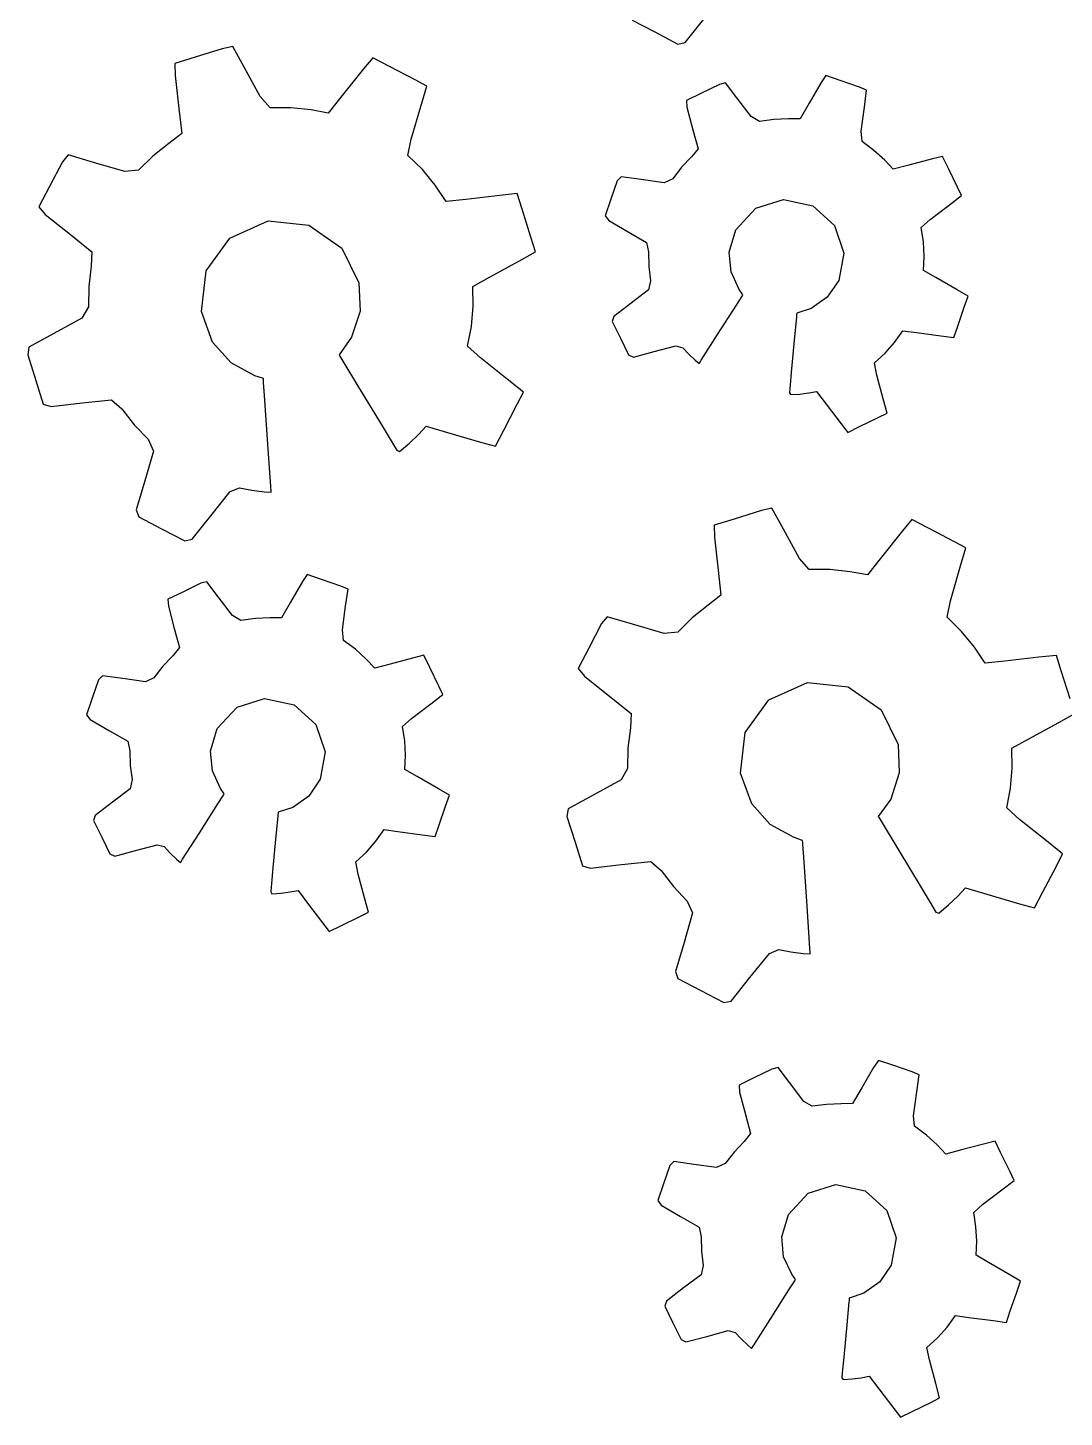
# Model space of a CAD drawing. Header units: metres. Extents: x 1466 to 1806, y 1326 to 1675.
# Drawn here: x 1470.4 to 1553.9, y 1331.5 to 1443.5 of the extents above; entities that cross this region are included whole.
import ezdxf

# ---------------------------------------------------------------- set-up
doc = ezdxf.new("R2010")
doc.units = ezdxf.units.M

msp = doc.modelspace()

# ---------------------------------------------------------------- linework, layer by layer
at = {"layer": 'COMPONENT0'}
for p, q in [((1519.07, 1444.11), (1520.91, 1443.16)), ((1523.36, 1442.31), (1524.87, 1444.19)), ((1520.91, 1443.16), (1522.77, 1442.19)), ((1486.04, 1441.81), (1483.85, 1441.12)), ((1486.89, 1442), (1486.04, 1441.81)), ((1487.81, 1440.32), (1486.89, 1442)), ((1522.77, 1442.19), (1523.36, 1442.31)), ((1483.85, 1441.12), (1482.23, 1440.61)), ((1482.23, 1440.61), (1482.26, 1439.65)), ((1489.11, 1437.95), (1487.81, 1440.32)), ((1497.43, 1440.18), (1495.72, 1438.05)), ((1498.18, 1441.08), (1497.43, 1440.18)), ((1499.52, 1440.38), (1498.18, 1441.08)), ((1501.6, 1439.3), (1499.52, 1440.38)), ((1482.26, 1439.65), (1482.55, 1436.99)), ((1502.52, 1438.79), (1501.6, 1439.3)), ((1526.61, 1439.06), (1526.11, 1438.94)), ((1527.53, 1437.85), (1526.61, 1439.06)), ((1534.31, 1439.08), (1533.35, 1437.42)), ((1534.7, 1439.65), (1534.31, 1439.08)), ((1535.85, 1439.25), (1534.7, 1439.65)), ((1537.41, 1438.72), (1535.85, 1439.25)), ((1489.91, 1437.05), (1489.11, 1437.95)), ((1495.72, 1438.05), (1494.58, 1436.63)), ((1502.04, 1437.15), (1502.52, 1438.79)), ((1524.66, 1438.23), (1523.47, 1437.65)), ((1526.11, 1438.94), (1524.66, 1438.23)), ((1537.98, 1438.47), (1537.41, 1438.72)), ((1537.8, 1437.1), (1537.98, 1438.47)), ((1482.55, 1436.99), (1482.78, 1434.98)), ((1491.57, 1437.05), (1489.91, 1437.05)), ((1493.2, 1436.88), (1491.57, 1437.05)), ((1494.58, 1436.63), (1493.2, 1436.88)), ((1501.27, 1434.52), (1502.04, 1437.15)), ((1523.47, 1437.65), (1523.5, 1437.09)), ((1523.5, 1437.09), (1523.98, 1435.28)), ((1528.67, 1436.35), (1527.53, 1437.85)), ((1533.35, 1437.42), (1532.62, 1436.17)), ((1537.54, 1435.18), (1537.8, 1437.1)), ((1529.35, 1435.94), (1528.67, 1436.35)), ((1530.51, 1436.11), (1529.35, 1435.94)), ((1531.69, 1436.15), (1530.51, 1436.11)), ((1532.62, 1436.17), (1531.69, 1436.15)), ((1482.78, 1434.98), (1481.74, 1434.18)), ((1523.98, 1435.28), (1524.39, 1433.75)), ((1537.61, 1434.33), (1537.54, 1435.18)), ((1481.74, 1434.18), (1480.46, 1433.16)), ((1501, 1433.21), (1501.27, 1434.52)), ((1524.39, 1433.75), (1523.87, 1433.1)), ((1538.57, 1433.62), (1537.61, 1434.33)), ((1539.44, 1432.83), (1538.57, 1433.62)), ((1473.16, 1432.7), (1472.13, 1430.7)), ((1473.63, 1433.25), (1473.16, 1432.7)), ((1475.66, 1432.65), (1473.63, 1433.25)), ((1478.2, 1431.91), (1475.66, 1432.65)), ((1480.46, 1433.16), (1479.29, 1432.01)), ((1502.17, 1432.07), (1501, 1433.21)), ((1523.87, 1433.1), (1523.06, 1432.26)), ((1540.13, 1432.1), (1539.44, 1432.83)), ((1541.39, 1432.43), (1540.13, 1432.1)), ((1543.28, 1432.93), (1541.39, 1432.43)), ((1544.09, 1433.13), (1543.28, 1432.93)), ((1544.57, 1432.16), (1544.09, 1433.13)), ((1479.29, 1432.01), (1478.2, 1431.91)), ((1503.21, 1430.81), (1502.17, 1432.07)), ((1518.19, 1431.48), (1517.88, 1431.16)), ((1519.82, 1431.26), (1518.19, 1431.48)), ((1521.65, 1431.01), (1519.82, 1431.26)), ((1522.35, 1431.32), (1521.65, 1431.01)), ((1523.06, 1432.26), (1522.35, 1431.32)), ((1545.31, 1430.65), (1544.57, 1432.16)), ((1472.13, 1430.7), (1471.27, 1429.06)), ((1504.09, 1429.5), (1503.21, 1430.81)), ((1509.82, 1430.13), (1508.42, 1429.97)), ((1510.22, 1428.88), (1509.82, 1430.13)), ((1517.88, 1431.16), (1517.37, 1429.69)), ((1545.63, 1429.97), (1545.31, 1430.65)), ((1471.27, 1429.06), (1471.77, 1428.46)), ((1505.68, 1429.67), (1504.09, 1429.5)), ((1508.42, 1429.97), (1505.68, 1429.67)), ((1517.37, 1429.69), (1516.91, 1428.34)), ((1527.44, 1427.22), (1529.05, 1428.95)), ((1529.05, 1428.95), (1531.27, 1429.66)), ((1531.27, 1429.66), (1533.64, 1429.14)), ((1533.64, 1429.14), (1535.39, 1427.56)), ((1543.09, 1428.04), (1544.65, 1429.23)), ((1544.65, 1429.23), (1545.63, 1429.97)), ((1471.77, 1428.46), (1473.81, 1426.83)), ((1486.65, 1426.54), (1489.75, 1427.94)), ((1489.75, 1427.94), (1493.03, 1427.6)), ((1510.92, 1426.63), (1510.22, 1428.88)), ((1516.91, 1428.34), (1517.19, 1427.97)), ((1517.19, 1427.97), (1518.76, 1427.06)), ((1542.37, 1427.39), (1543.09, 1428.04)), ((1473.81, 1426.83), (1475.54, 1425.44)), ((1493.03, 1427.6), (1495.68, 1425.73)), ((1518.76, 1427.06), (1520.23, 1426.2)), ((1526.9, 1425.41), (1527.44, 1427.22)), ((1535.39, 1427.56), (1536.13, 1425.34)), ((1542.56, 1426.24), (1542.37, 1427.39)), ((1484.74, 1423.91), (1486.65, 1426.54)), ((1495.68, 1425.73), (1497.06, 1422.93)), ((1511.3, 1425.43), (1510.92, 1426.63)), ((1520.23, 1426.2), (1520.41, 1425.43)), ((1542.63, 1425.07), (1542.56, 1426.24)), ((1475.54, 1425.44), (1475.48, 1424.28)), ((1507.58, 1423.39), (1510.01, 1424.72)), ((1510.01, 1424.72), (1511.3, 1425.43)), ((1520.41, 1425.43), (1520.43, 1424.26)), ((1527.05, 1423.83), (1526.9, 1425.41)), ((1536.13, 1425.34), (1535.73, 1423.14)), ((1542.57, 1423.94), (1542.63, 1425.07)), ((1475.48, 1424.28), (1475.28, 1422.66)), ((1484.37, 1420.64), (1484.74, 1423.91)), ((1506.23, 1422.65), (1507.58, 1423.39)), ((1520.43, 1424.26), (1520.57, 1423.11)), ((1527.71, 1422.41), (1527.05, 1423.83)), ((1543.56, 1423.36), (1542.57, 1423.94)), ((1545.27, 1422.37), (1543.56, 1423.36)), ((1475.28, 1422.66), (1475.26, 1421.02)), ((1497.06, 1422.93), (1497.15, 1420.66)), ((1506.26, 1421.05), (1506.23, 1422.65)), ((1520.41, 1422.37), (1519, 1421.3)), ((1520.57, 1423.11), (1520.41, 1422.37)), ((1528.01, 1421.97), (1527.71, 1422.41)), ((1535.73, 1423.14), (1534.81, 1421.8)), ((1546.15, 1421.86), (1545.27, 1422.37)), ((1519, 1421.3), (1517.61, 1420.24)), ((1525.97, 1418.77), (1527.49, 1421.15)), ((1527.49, 1421.15), (1527.89, 1421.79)), ((1527.89, 1421.79), (1527.95, 1421.87)), ((1527.95, 1421.87), (1528.01, 1421.97)), ((1534.81, 1421.8), (1533.52, 1420.87)), ((1545.84, 1420.98), (1546.15, 1421.86)), ((1474.73, 1420.09), (1472.47, 1418.86)), ((1475.26, 1421.02), (1474.73, 1420.09)), ((1485.27, 1418.15), (1484.37, 1420.64)), ((1497.15, 1420.66), (1496.46, 1418.55)), ((1506.12, 1419.43), (1506.26, 1421.05)), ((1517.61, 1420.24), (1517.48, 1419.82)), ((1532.32, 1420.17), (1532.15, 1418.32)), ((1532.33, 1420.28), (1532.32, 1420.17)), ((1532.34, 1420.4), (1532.33, 1420.28)), ((1532.35, 1420.49), (1532.34, 1420.4)), ((1533.52, 1420.87), (1532.35, 1420.49)), ((1545.3, 1419.38), (1545.84, 1420.98)), ((1472.47, 1418.86), (1470.46, 1417.75)), ((1505.81, 1417.84), (1506.12, 1419.43)), ((1517.48, 1419.82), (1518.13, 1418.49)), ((1540.23, 1418.14), (1540.9, 1419.08)), ((1540.9, 1419.08), (1541.99, 1418.93)), ((1541.99, 1418.93), (1543.95, 1418.67)), ((1545, 1418.53), (1545.3, 1419.38)), ((1470.46, 1417.75), (1470.37, 1417.14)), ((1486.75, 1416.5), (1485.27, 1418.15)), ((1496.46, 1418.55), (1495.47, 1417.14)), ((1506.85, 1416.91), (1505.81, 1417.84)), ((1518.13, 1418.49), (1518.79, 1417.14)), ((1520.86, 1417.4), (1522.6, 1417.86)), ((1522.6, 1417.86), (1523.16, 1417.71)), ((1524.65, 1416.71), (1525.97, 1418.77)), ((1532.15, 1418.32), (1531.9, 1415.72)), ((1539.46, 1417.27), (1540.23, 1418.14)), ((1543.95, 1418.67), (1545, 1418.53)), ((1470.37, 1417.14), (1471.02, 1415.07)), ((1495.47, 1417.14), (1495.53, 1417.04)), ((1495.53, 1417.04), (1495.61, 1416.9)), ((1495.61, 1416.9), (1495.69, 1416.76)), ((1495.69, 1416.76), (1497.03, 1414.54)), ((1509.01, 1415.18), (1506.85, 1416.91)), ((1518.79, 1417.14), (1519.18, 1416.95)), ((1519.18, 1416.95), (1520.86, 1417.4)), ((1523.16, 1417.71), (1523.64, 1417.19)), ((1523.64, 1417.19), (1524.16, 1416.7)), ((1524.16, 1416.7), (1524.48, 1416.43)), ((1524.5, 1416.46), (1524.65, 1416.71)), ((1538.61, 1416.49), (1539.46, 1417.27)), ((1488.67, 1415.46), (1486.75, 1416.5)), ((1524.48, 1416.43), (1524.5, 1416.46)), ((1531.9, 1415.72), (1531.81, 1414.7)), ((1538.81, 1415.51), (1538.61, 1416.49)), ((1539.32, 1413.59), (1538.81, 1415.51)), ((1471.02, 1415.07), (1471.62, 1413.17)), ((1489.36, 1415.22), (1488.67, 1415.46)), ((1489.37, 1415.05), (1489.36, 1415.22)), ((1489.38, 1414.91), (1489.37, 1415.05)), ((1489.45, 1413.86), (1489.38, 1414.91)), ((1497.03, 1414.54), (1498.92, 1411.42)), ((1510.31, 1414.14), (1509.01, 1415.18)), ((1531.78, 1414.45), (1531.75, 1414.08)), ((1531.81, 1414.7), (1531.78, 1414.45)), ((1472.25, 1412.98), (1474.76, 1413.26)), ((1474.76, 1413.26), (1477.12, 1413.52)), ((1477.12, 1413.52), (1477.96, 1412.8)), ((1489.72, 1409.93), (1489.45, 1413.86)), ((1509.81, 1413.15), (1510.31, 1414.14)), ((1531.75, 1414.08), (1531.85, 1413.93)), ((1531.85, 1413.93), (1532.58, 1413.97)), ((1532.58, 1413.97), (1533.31, 1414.07)), ((1533.31, 1414.07), (1533.95, 1414.18)), ((1533.95, 1414.18), (1534.73, 1413.16)), ((1539.63, 1412.44), (1539.32, 1413.59)), ((1471.62, 1413.17), (1472.25, 1412.98)), ((1477.96, 1412.8), (1478.95, 1411.5)), ((1508.73, 1411.07), (1509.81, 1413.15)), ((1534.73, 1413.16), (1535.92, 1411.58)), ((1538.92, 1412.08), (1539.63, 1412.44)), ((1478.95, 1411.5), (1480.06, 1410.33)), ((1498.92, 1411.42), (1499.65, 1410.2)), ((1501.86, 1410.73), (1502.49, 1411.38)), ((1502.49, 1411.38), (1504.21, 1410.88)), ((1508.06, 1409.78), (1508.73, 1411.07)), ((1535.92, 1411.58), (1536.47, 1410.88)), ((1536.47, 1410.88), (1537.41, 1411.35)), ((1537.41, 1411.35), (1538.92, 1412.08)), ((1480.06, 1410.33), (1480.5, 1409.37)), ((1489.96, 1406.52), (1489.72, 1409.93)), ((1499.65, 1410.2), (1499.84, 1409.89)), ((1500.34, 1409.36), (1501.13, 1410.02)), ((1501.13, 1410.02), (1501.86, 1410.73)), ((1504.21, 1410.88), (1506.86, 1410.11)), ((1506.86, 1410.11), (1508.06, 1409.78)), ((1480.5, 1409.37), (1479.8, 1406.99)), ((1499.84, 1409.89), (1500.11, 1409.45)), ((1500.11, 1409.45), (1500.34, 1409.36)), ((1479.8, 1406.99), (1479.11, 1404.65)), ((1485.12, 1404.15), (1486.69, 1406.12)), ((1486.69, 1406.12), (1487.44, 1406.41)), ((1487.44, 1406.41), (1488.42, 1406.23)), ((1488.42, 1406.23), (1489.41, 1406.11)), ((1489.41, 1406.11), (1489.99, 1406.07)), ((1489.98, 1406.15), (1489.96, 1406.52)), ((1489.98, 1406.12), (1489.98, 1406.15)), ((1489.99, 1406.07), (1489.98, 1406.12)), ((1479.11, 1404.65), (1479.31, 1404.07)), ((1529.5, 1404.6), (1527.3, 1403.9)), ((1530.35, 1404.79), (1529.5, 1404.6)), ((1531.27, 1403.1), (1530.35, 1404.79)), ((1479.31, 1404.07), (1481.15, 1403.12)), ((1483.61, 1402.27), (1485.12, 1404.15)), ((1527.3, 1403.9), (1525.69, 1403.4)), ((1525.69, 1403.4), (1525.72, 1402.44)), ((1541.63, 1403.86), (1540.88, 1402.96)), ((1542.97, 1403.16), (1541.63, 1403.86)), ((1481.15, 1403.12), (1483.02, 1402.15)), ((1483.02, 1402.15), (1483.61, 1402.27)), ((1525.72, 1402.44), (1526.01, 1399.78)), ((1532.57, 1400.73), (1531.27, 1403.1)), ((1540.88, 1402.96), (1539.18, 1400.84)), ((1545.05, 1402.08), (1542.97, 1403.16)), ((1545.98, 1401.58), (1545.05, 1402.08)), ((1545.5, 1399.94), (1545.98, 1401.58)), ((1533.36, 1399.83), (1532.57, 1400.73)), ((1535.02, 1399.84), (1533.36, 1399.83)), ((1536.66, 1399.66), (1535.02, 1399.84)), ((1539.18, 1400.84), (1538.04, 1399.42)), ((1544.73, 1397.31), (1545.5, 1399.94)), ((1484.31, 1398.73), (1482.86, 1398.02)), ((1484.81, 1398.85), (1484.31, 1398.73)), ((1485.72, 1397.64), (1484.81, 1398.85)), ((1492.51, 1398.87), (1491.55, 1397.21)), ((1492.9, 1399.43), (1492.51, 1398.87)), ((1494.05, 1399.04), (1492.9, 1399.43)), ((1495.61, 1398.5), (1494.05, 1399.04)), ((1526.01, 1399.78), (1526.23, 1397.76)), ((1538.04, 1399.42), (1536.66, 1399.66)), ((1482.86, 1398.02), (1481.67, 1397.44)), ((1486.87, 1396.13), (1485.72, 1397.64)), ((1496.18, 1398.25), (1495.61, 1398.5)), ((1495.99, 1396.89), (1496.18, 1398.25)), ((1526.23, 1397.76), (1525.2, 1396.97)), ((1481.67, 1397.44), (1481.7, 1396.88)), ((1481.7, 1396.88), (1482.18, 1395.07)), ((1491.55, 1397.21), (1490.82, 1395.95)), ((1495.73, 1394.97), (1495.99, 1396.89)), ((1525.2, 1396.97), (1523.91, 1395.94)), ((1544.46, 1395.99), (1544.73, 1397.31)), ((1487.55, 1395.72), (1486.87, 1396.13)), ((1488.71, 1395.89), (1487.55, 1395.72)), ((1489.89, 1395.93), (1488.71, 1395.89)), ((1490.82, 1395.95), (1489.89, 1395.93)), ((1516.62, 1395.48), (1515.58, 1393.49)), ((1517.08, 1396.03), (1516.62, 1395.48)), ((1519.11, 1395.44), (1517.08, 1396.03)), ((1521.65, 1394.69), (1519.11, 1395.44)), ((1523.91, 1395.94), (1522.75, 1394.8)), ((1545.62, 1394.85), (1544.46, 1395.99)), ((1482.18, 1395.07), (1482.59, 1393.54)), ((1495.81, 1394.11), (1495.73, 1394.97)), ((1522.75, 1394.8), (1521.65, 1394.69)), ((1546.67, 1393.59), (1545.62, 1394.85)), ((1482.59, 1393.54), (1482.06, 1392.89)), ((1496.77, 1393.41), (1495.81, 1394.11)), ((1497.64, 1392.61), (1496.77, 1393.41)), ((1515.58, 1393.49), (1514.73, 1391.85)), ((1547.54, 1392.28), (1546.67, 1393.59)), ((1481.26, 1392.04), (1480.54, 1391.11)), ((1482.06, 1392.89), (1481.26, 1392.04)), ((1498.33, 1391.88), (1497.64, 1392.61)), ((1499.59, 1392.22), (1498.33, 1391.88)), ((1501.48, 1392.72), (1499.59, 1392.22)), ((1502.29, 1392.92), (1501.48, 1392.72)), ((1502.77, 1391.94), (1502.29, 1392.92)), ((1549.13, 1392.46), (1547.54, 1392.28)), ((1551.87, 1392.76), (1549.13, 1392.46)), ((1553.28, 1392.91), (1551.87, 1392.76)), ((1553.67, 1391.66), (1553.28, 1392.91)), ((1476.08, 1390.95), (1475.57, 1389.47)), ((1476.39, 1391.26), (1476.08, 1390.95)), ((1478.02, 1391.04), (1476.39, 1391.26)), ((1479.85, 1390.79), (1478.02, 1391.04)), ((1480.54, 1391.11), (1479.85, 1390.79)), ((1503.5, 1390.44), (1502.77, 1391.94)), ((1514.73, 1391.85), (1515.23, 1391.25)), ((1515.23, 1391.25), (1517.27, 1389.61)), ((1554.38, 1389.42), (1553.67, 1391.66)), ((1502.85, 1389.01), (1503.82, 1389.75)), ((1503.82, 1389.75), (1503.5, 1390.44)), ((1530.11, 1389.33), (1533.2, 1390.72)), ((1533.2, 1390.72), (1536.48, 1390.39)), ((1536.48, 1390.39), (1539.14, 1388.52)), ((1475.57, 1389.47), (1475.11, 1388.13)), ((1485.63, 1387.01), (1487.24, 1388.73)), ((1487.24, 1388.73), (1489.46, 1389.44)), ((1489.46, 1389.44), (1491.84, 1388.93)), ((1491.84, 1388.93), (1493.59, 1387.34)), ((1501.29, 1387.82), (1502.85, 1389.01)), ((1517.27, 1389.61), (1518.99, 1388.23)), ((1528.2, 1386.69), (1530.11, 1389.33)), ((1475.11, 1388.13), (1475.39, 1387.75)), ((1475.39, 1387.75), (1476.96, 1386.84)), ((1500.57, 1387.18), (1501.29, 1387.82)), ((1518.99, 1388.23), (1518.94, 1387.07)), ((1539.14, 1388.52), (1540.52, 1385.72)), ((1551.04, 1386.18), (1553.46, 1387.51)), ((1553.46, 1387.51), (1554.76, 1388.22)), ((1476.96, 1386.84), (1478.43, 1385.99)), ((1485.1, 1385.19), (1485.63, 1387.01)), ((1493.59, 1387.34), (1494.33, 1385.13)), ((1500.76, 1386.03), (1500.57, 1387.18)), ((1518.94, 1387.07), (1518.74, 1385.45)), ((1527.82, 1383.42), (1528.2, 1386.69)), ((1478.43, 1385.99), (1478.6, 1385.22)), ((1500.82, 1384.85), (1500.76, 1386.03)), ((1518.74, 1385.45), (1518.71, 1383.81)), ((1540.52, 1385.72), (1540.6, 1383.44)), ((1549.69, 1385.44), (1551.04, 1386.18)), ((1549.72, 1383.83), (1549.69, 1385.44)), ((1478.6, 1385.22), (1478.62, 1384.05)), ((1485.25, 1383.61), (1485.1, 1385.19)), ((1494.33, 1385.13), (1493.93, 1382.93)), ((1500.77, 1383.73), (1500.82, 1384.85)), ((1478.62, 1384.05), (1478.77, 1382.9)), ((1485.91, 1382.19), (1485.25, 1383.61)), ((1501.76, 1383.15), (1500.77, 1383.73)), ((1503.47, 1382.16), (1501.76, 1383.15)), ((1518.71, 1383.81), (1518.19, 1382.88)), ((1528.73, 1380.94), (1527.82, 1383.42)), ((1540.6, 1383.44), (1539.92, 1381.33)), ((1549.58, 1382.21), (1549.72, 1383.83)), ((1478.61, 1382.16), (1477.2, 1381.08)), ((1478.77, 1382.9), (1478.61, 1382.16)), ((1486.21, 1381.76), (1485.91, 1382.19)), ((1493.93, 1382.93), (1493.01, 1381.58)), ((1504.35, 1381.65), (1503.47, 1382.16)), ((1518.19, 1382.88), (1515.93, 1381.64)), ((1549.27, 1380.62), (1549.58, 1382.21)), ((1477.2, 1381.08), (1475.8, 1380.02)), ((1484.17, 1378.56), (1485.68, 1380.94)), ((1485.68, 1380.94), (1486.09, 1381.57)), ((1486.09, 1381.57), (1486.14, 1381.66)), ((1486.14, 1381.66), (1486.21, 1381.76)), ((1493.01, 1381.58), (1491.72, 1380.66)), ((1504.04, 1380.76), (1504.35, 1381.65)), ((1515.93, 1381.64), (1513.92, 1380.54)), ((1530.21, 1379.29), (1528.73, 1380.94)), ((1539.92, 1381.33), (1538.92, 1379.93)), ((1475.8, 1380.02), (1475.67, 1379.61)), ((1490.52, 1379.96), (1490.34, 1378.11)), ((1490.53, 1380.07), (1490.52, 1379.96)), ((1490.54, 1380.19), (1490.53, 1380.07)), ((1491.72, 1380.66), (1490.54, 1380.27)), ((1490.54, 1380.27), (1490.54, 1380.19)), ((1503.49, 1379.17), (1504.04, 1380.76)), ((1513.92, 1380.54), (1513.82, 1379.93)), ((1513.82, 1379.93), (1514.48, 1377.85)), ((1538.92, 1379.93), (1538.98, 1379.83)), ((1538.98, 1379.83), (1539.07, 1379.68)), ((1539.07, 1379.68), (1539.15, 1379.55)), ((1550.31, 1379.7), (1549.27, 1380.62)), ((1552.47, 1377.97), (1550.31, 1379.7)), ((1475.67, 1379.61), (1476.33, 1378.27)), ((1482.85, 1376.49), (1484.17, 1378.56)), ((1498.43, 1377.93), (1499.1, 1378.87)), ((1499.1, 1378.87), (1500.19, 1378.72)), ((1500.19, 1378.72), (1502.15, 1378.45)), ((1503.2, 1378.31), (1503.49, 1379.17)), ((1532.13, 1378.24), (1530.21, 1379.29)), ((1539.15, 1379.55), (1540.49, 1377.33)), ((1476.33, 1378.27), (1476.99, 1376.92)), ((1479.05, 1377.18), (1480.8, 1377.65)), ((1480.8, 1377.65), (1481.35, 1377.5)), ((1481.35, 1377.5), (1481.84, 1376.98)), ((1490.34, 1378.11), (1490.1, 1375.51)), ((1497.66, 1377.05), (1498.43, 1377.93)), ((1502.15, 1378.45), (1503.2, 1378.31)), ((1514.48, 1377.85), (1515.08, 1375.96)), ((1532.82, 1378), (1532.13, 1378.24)), ((1532.83, 1377.84), (1532.82, 1378)), ((1532.84, 1377.7), (1532.83, 1377.84)), ((1532.91, 1376.65), (1532.84, 1377.7)), ((1553.77, 1376.92), (1552.47, 1377.97)), ((1476.99, 1376.92), (1477.38, 1376.74)), ((1477.38, 1376.74), (1479.05, 1377.18)), ((1481.84, 1376.98), (1482.36, 1376.49)), ((1482.36, 1376.49), (1482.68, 1376.22)), ((1482.7, 1376.25), (1482.85, 1376.49)), ((1496.81, 1376.27), (1497.66, 1377.05)), ((1518.22, 1376.05), (1520.58, 1376.31)), ((1520.58, 1376.31), (1521.41, 1375.58)), ((1533.18, 1372.71), (1532.91, 1376.65)), ((1540.49, 1377.33), (1542.37, 1374.21)), ((1553.27, 1375.94), (1553.77, 1376.92)), ((1482.68, 1376.22), (1482.7, 1376.25)), ((1490.1, 1375.51), (1490.01, 1374.49)), ((1497.01, 1375.29), (1496.81, 1376.27)), ((1497.52, 1373.38), (1497.01, 1375.29)), ((1515.08, 1375.96), (1515.7, 1375.77)), ((1515.7, 1375.77), (1518.22, 1376.05)), ((1521.41, 1375.58), (1522.4, 1374.29)), ((1552.19, 1373.86), (1553.27, 1375.94)), ((1489.98, 1374.23), (1489.95, 1373.86)), ((1490.01, 1374.49), (1489.98, 1374.23)), ((1522.4, 1374.29), (1523.52, 1373.11)), ((1542.37, 1374.21), (1543.11, 1372.99)), ((1545.32, 1373.52), (1545.95, 1374.17)), ((1545.95, 1374.17), (1547.66, 1373.67)), ((1489.95, 1373.86), (1490.04, 1373.71)), ((1490.04, 1373.71), (1490.78, 1373.76)), ((1490.78, 1373.76), (1491.51, 1373.86)), ((1491.51, 1373.86), (1492.15, 1373.96)), ((1492.15, 1373.96), (1492.92, 1372.94)), ((1492.92, 1372.94), (1494.12, 1371.37)), ((1497.83, 1372.22), (1497.52, 1373.38)), ((1523.52, 1373.11), (1523.95, 1372.16)), ((1543.11, 1372.99), (1543.29, 1372.68)), ((1544.58, 1372.81), (1545.32, 1373.52)), ((1547.66, 1373.67), (1550.31, 1372.89)), ((1551.51, 1372.56), (1552.19, 1373.86)), ((1495.61, 1371.13), (1497.12, 1371.87)), ((1497.12, 1371.87), (1497.83, 1372.22)), ((1523.95, 1372.16), (1523.26, 1369.78)), ((1533.41, 1369.3), (1533.18, 1372.71)), ((1543.29, 1372.68), (1543.56, 1372.23)), ((1543.56, 1372.23), (1543.8, 1372.15)), ((1543.8, 1372.15), (1544.58, 1372.81)), ((1550.31, 1372.89), (1551.51, 1372.56)), ((1494.12, 1371.37), (1494.67, 1370.67)), ((1494.67, 1370.67), (1495.61, 1371.13)), ((1523.26, 1369.78), (1522.57, 1367.43)), ((1528.57, 1366.94), (1530.15, 1368.9)), ((1530.15, 1368.9), (1530.9, 1369.2)), ((1530.9, 1369.2), (1531.88, 1369.01)), ((1531.88, 1369.01), (1532.87, 1368.89)), ((1532.87, 1368.89), (1533.44, 1368.86)), ((1533.44, 1368.93), (1533.41, 1369.3)), ((1533.44, 1368.9), (1533.44, 1368.93)), ((1533.44, 1368.86), (1533.44, 1368.9)), ((1522.57, 1367.43), (1522.77, 1366.86)), ((1522.77, 1366.86), (1524.61, 1365.9)), ((1527.06, 1365.05), (1528.57, 1366.94)), ((1524.61, 1365.9), (1526.47, 1364.93)), ((1526.47, 1364.93), (1527.06, 1365.05)), ((1530.34, 1359.57), (1528.89, 1358.86)), ((1530.84, 1359.69), (1530.34, 1359.57)), ((1531.76, 1358.48), (1530.84, 1359.69)), ((1538.54, 1359.71), (1537.58, 1358.05)), ((1538.93, 1360.27), (1538.54, 1359.71)), ((1540.08, 1359.88), (1538.93, 1360.27)), ((1541.64, 1359.35), (1540.08, 1359.88)), ((1528.89, 1358.86), (1527.7, 1358.28)), ((1532.91, 1356.97), (1531.76, 1358.48)), ((1542.21, 1359.1), (1541.64, 1359.35)), ((1542.03, 1357.73), (1542.21, 1359.1)), ((1527.7, 1358.28), (1527.74, 1357.72)), ((1527.74, 1357.72), (1528.22, 1355.91)), ((1537.58, 1358.05), (1536.85, 1356.8)), ((1541.77, 1355.81), (1542.03, 1357.73)), ((1533.58, 1356.57), (1532.91, 1356.97)), ((1534.74, 1356.73), (1533.58, 1356.57)), ((1535.92, 1356.78), (1534.74, 1356.73)), ((1536.85, 1356.8), (1535.92, 1356.78)), ((1528.22, 1355.91), (1528.62, 1354.38)), ((1541.84, 1354.96), (1541.77, 1355.81)), ((1528.62, 1354.38), (1528.1, 1353.73)), ((1542.8, 1354.25), (1541.84, 1354.96)), ((1543.67, 1353.46), (1542.8, 1354.25)), ((1527.3, 1352.88), (1526.58, 1351.95)), ((1528.1, 1353.73), (1527.3, 1352.88)), ((1544.36, 1352.72), (1543.67, 1353.46)), ((1545.62, 1353.06), (1544.36, 1352.72)), ((1547.51, 1353.56), (1545.62, 1353.06)), ((1548.33, 1353.76), (1547.51, 1353.56)), ((1548.8, 1352.79), (1548.33, 1353.76)), ((1549.54, 1351.28), (1548.8, 1352.79)), ((1522.11, 1351.79), (1521.61, 1350.32)), ((1522.43, 1352.11), (1522.11, 1351.79)), ((1524.05, 1351.89), (1522.43, 1352.11)), ((1525.88, 1351.64), (1524.05, 1351.89)), ((1526.58, 1351.95), (1525.88, 1351.64)), ((1548.88, 1349.85), (1549.86, 1350.6)), ((1549.86, 1350.6), (1549.54, 1351.28)), ((1521.61, 1350.32), (1521.15, 1348.97)), ((1531.67, 1347.85), (1533.28, 1349.58)), ((1533.28, 1349.58), (1535.5, 1350.28)), ((1535.5, 1350.28), (1537.87, 1349.77)), ((1537.87, 1349.77), (1539.62, 1348.18)), ((1547.32, 1348.66), (1548.88, 1349.85)), ((1521.15, 1348.97), (1521.42, 1348.6)), ((1521.42, 1348.6), (1522.99, 1347.69)), ((1546.61, 1348.02), (1547.32, 1348.66)), ((1522.99, 1347.69), (1524.47, 1346.83)), ((1531.14, 1346.04), (1531.67, 1347.85)), ((1539.62, 1348.18), (1540.36, 1345.97)), ((1546.79, 1346.87), (1546.61, 1348.02)), ((1524.47, 1346.83), (1524.64, 1346.06)), ((1546.86, 1345.7), (1546.79, 1346.87)), ((1524.64, 1346.06), (1524.66, 1344.89)), ((1531.28, 1344.45), (1531.14, 1346.04)), ((1540.36, 1345.97), (1539.96, 1343.77)), ((1546.81, 1344.57), (1546.86, 1345.7)), ((1524.66, 1344.89), (1524.8, 1343.74)), ((1531.95, 1343.03), (1531.28, 1344.45)), ((1547.8, 1343.99), (1546.81, 1344.57)), ((1549.51, 1343), (1547.8, 1343.99)), ((1524.65, 1343), (1523.23, 1341.93)), ((1524.8, 1343.74), (1524.65, 1343)), ((1532.24, 1342.6), (1531.95, 1343.03)), ((1539.96, 1343.77), (1539.04, 1342.43)), ((1550.38, 1342.49), (1549.51, 1343)), ((1523.23, 1341.93), (1521.84, 1340.87)), ((1530.2, 1339.4), (1531.72, 1341.78)), ((1531.72, 1341.78), (1532.13, 1342.42)), ((1532.13, 1342.42), (1532.18, 1342.5)), ((1532.18, 1342.5), (1532.24, 1342.6)), ((1539.04, 1342.43), (1537.75, 1341.5)), ((1549.53, 1340.01), (1550.08, 1341.6)), ((1550.08, 1341.6), (1550.38, 1342.49)), ((1521.84, 1340.87), (1521.71, 1340.45)), ((1536.55, 1340.8), (1536.38, 1338.95)), ((1536.56, 1340.91), (1536.55, 1340.8)), ((1536.57, 1341.03), (1536.56, 1340.91)), ((1536.58, 1341.12), (1536.57, 1341.03)), ((1537.75, 1341.5), (1536.58, 1341.12)), ((1521.71, 1340.45), (1522.36, 1339.12)), ((1528.89, 1337.33), (1530.2, 1339.4)), ((1544.47, 1338.77), (1545.13, 1339.71)), ((1545.13, 1339.71), (1546.23, 1339.56)), ((1546.23, 1339.56), (1548.19, 1339.3)), ((1549.24, 1339.16), (1549.53, 1340.01)), ((1522.36, 1339.12), (1523.02, 1337.77)), ((1525.09, 1338.03), (1526.83, 1338.49)), ((1526.83, 1338.49), (1527.39, 1338.34)), ((1527.39, 1338.34), (1527.88, 1337.82)), ((1536.38, 1338.95), (1536.14, 1336.35)), ((1543.69, 1337.9), (1544.47, 1338.77)), ((1548.19, 1339.3), (1549.24, 1339.16)), ((1523.02, 1337.77), (1523.42, 1337.58)), ((1523.42, 1337.58), (1525.09, 1338.03)), ((1527.88, 1337.82), (1528.4, 1337.33)), ((1528.4, 1337.33), (1528.71, 1337.06)), ((1528.73, 1337.09), (1528.89, 1337.33)), ((1542.84, 1337.12), (1543.69, 1337.9)), ((1543.05, 1336.14), (1542.84, 1337.12)), ((1528.71, 1337.06), (1528.73, 1337.09)), ((1536.14, 1336.35), (1536.04, 1335.33)), ((1543.56, 1334.22), (1543.05, 1336.14)), ((1536.02, 1335.08), (1535.98, 1334.7)), ((1536.04, 1335.33), (1536.02, 1335.08)), ((1535.98, 1334.7), (1536.08, 1334.56)), ((1536.08, 1334.56), (1536.82, 1334.6)), ((1536.82, 1334.6), (1537.54, 1334.7)), ((1537.54, 1334.7), (1538.18, 1334.81)), ((1538.18, 1334.81), (1538.96, 1333.79)), ((1538.96, 1333.79), (1540.16, 1332.21)), ((1543.86, 1333.07), (1543.56, 1334.22)), ((1541.65, 1331.97), (1543.16, 1332.71)), ((1543.16, 1332.71), (1543.86, 1333.07)), ((1540.16, 1332.21), (1540.7, 1331.51)), ((1540.7, 1331.51), (1541.65, 1331.97))]:
    msp.add_line(p, q, dxfattribs=at)

doc.saveas('drawing.dxf')
